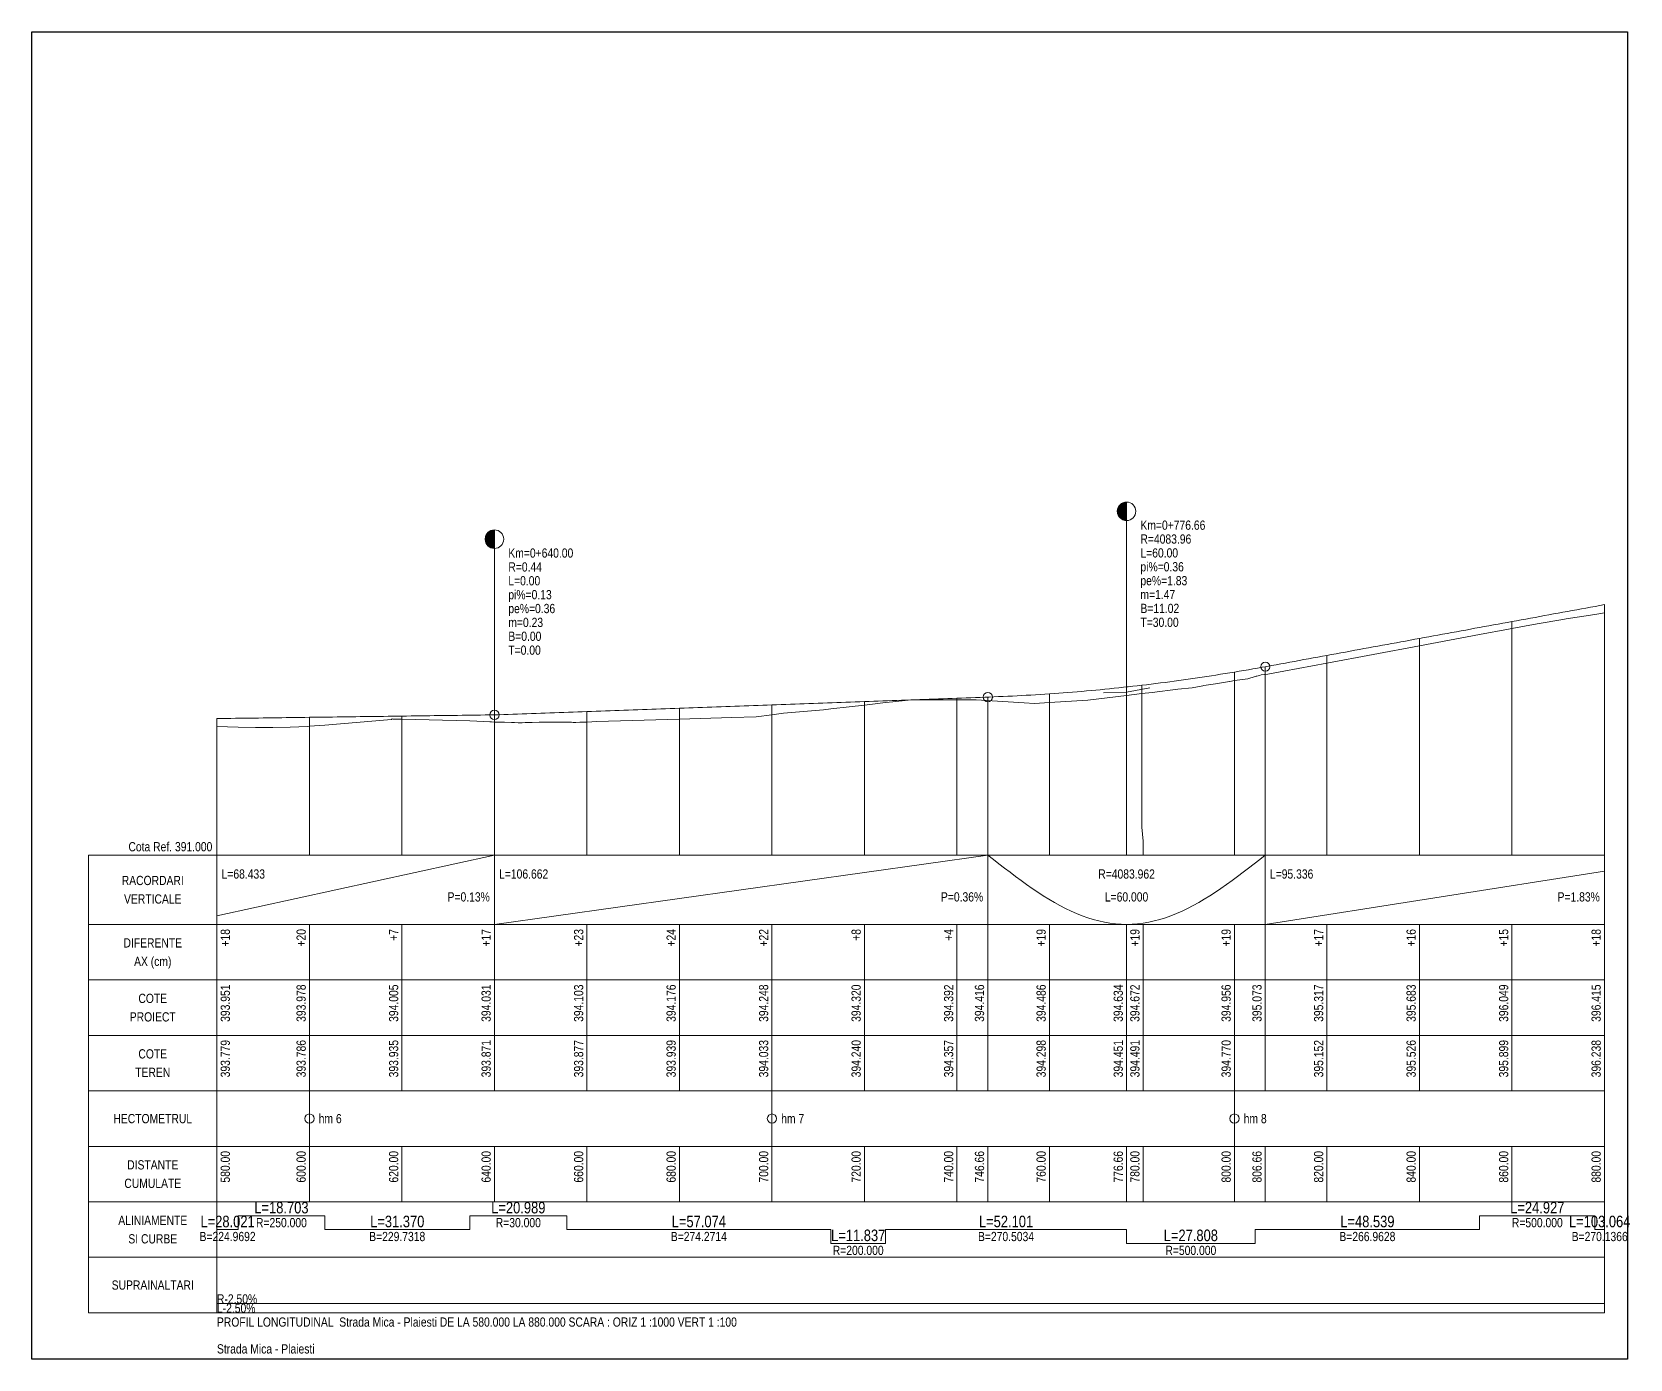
# Model space of a CAD drawing. Extents: x -600 to 1621, y -3670 to 287.
# Drawn here: x 850.4 to 1196, y -3303.1 to -3016.1 of the extents above; entities that cross this region are included whole.
import ezdxf
from ezdxf.enums import TextEntityAlignment as Align

# ---------------------------------------------------------------- set-up
doc = ezdxf.new("R2010")
doc.units = 0
doc.layers.add('ARD-No Plot', color=7, linetype='Continuous', lineweight=0, plot=False)
doc.layers.add('Cartus', color=8, linetype='Continuous')
for name, color, linetype, lineweight in [('L-C. Ref', 7, 'Continuous', 0), ('L-cote-ex', 7, 'Continuous', 0), ('L-Cote-Pr', 7, 'Continuous', 0), ('L-Curbe', 7, 'Continuous', 0), ('L-Cut-Fill', 7, 'Continuous', 0), ('L-Design', 7, 'Continuous', 0), ('L-Exist', 7, 'Continuous', 0), ('L-LINES', 7, 'Continuous', 0), ('L-Pante-Tran', 7, 'Continuous', 0), ('L-rac-Vert', 7, 'Continuous', 0), ('L-TEXT', 7, 'Continuous', 0)]:
    doc.layers.add(name, color=color, linetype=linetype, lineweight=lineweight)
doc.styles.add('Arial', font='arial.ttf', dxfattribs={"width": 0.8})

# ---------------------------------------------------------------- blocks, each defined once
blk = doc.blocks.new('A3_TRANSV_ALIN_TIRENA')
at = {"layer": 'Cartus'}
blk.add_lwpolyline([(0, 0), (0, 287), (345, 287), (345, 0)], close=True, dxfattribs=at)

msp = doc.modelspace()

# ---------------------------------------------------------------- linework, layer by layer
at = {"layer": 'L-Curbe'}
for p, q in [((895.03, -3275.08), (895.03, -3272.08)), ((895.03, -3272.08), (913.73, -3272.08)), ((913.73, -3272.08), (913.73, -3275.08)), ((945.1, -3275.08), (945.1, -3272.08)), ((945.1, -3272.08), (966.09, -3272.08)), ((966.09, -3272.08), (966.09, -3275.08)), ((1163.45, -3275.08), (1163.45, -3272.08)), ((1163.45, -3272.08), (1188.38, -3272.08)), ((1188.38, -3272.08), (1188.38, -3275.08)), ((890.44, -3275.08), (895.03, -3275.08)), ((913.73, -3275.08), (945.1, -3275.08)), ((966.09, -3275.08), (1023.17, -3275.08)), ((1023.17, -3275.08), (1023.17, -3278.08)), ((1035, -3278.08), (1035, -3275.08)), ((1035, -3275.08), (1087.11, -3275.08)), ((1087.11, -3275.08), (1087.11, -3278.08)), ((1114.91, -3278.08), (1114.91, -3275.08)), ((1114.91, -3275.08), (1163.45, -3275.08)), ((1188.38, -3275.08), (1190.44, -3275.08)), ((1023.17, -3278.08), (1035, -3278.08)), ((1087.11, -3278.08), (1114.91, -3278.08))]:
    msp.add_line(p, q, dxfattribs=at)
at = {"layer": 'L-Design'}
msp.add_lwpolyline([(890.44, -3164.57), (891.44, -3164.55), (892.44, -3164.54), (893.44, -3164.53), (894.44, -3164.51), (895.44, -3164.5), (896.44, -3164.49), (897.44, -3164.47), (898.44, -3164.46), (899.44, -3164.45), (900.44, -3164.43), (901.44, -3164.42), (902.44, -3164.41), (903.44, -3164.39), (904.44, -3164.38), (905.44, -3164.37), (906.44, -3164.35), (907.44, -3164.34), (908.44, -3164.33), (909.44, -3164.31), (910.44, -3164.3), (911.44, -3164.29), (912.44, -3164.27), (913.44, -3164.26), (914.44, -3164.25), (915.44, -3164.23), (916.44, -3164.22), (917.44, -3164.21), (918.44, -3164.19), (919.44, -3164.18), (920.44, -3164.17), (921.44, -3164.15), (922.44, -3164.14), (923.44, -3164.13), (924.44, -3164.11), (925.44, -3164.1), (926.44, -3164.09), (927.44, -3164.07), (928.44, -3164.06), (929.44, -3164.05), (930.44, -3164.03), (931.44, -3164.02), (932.44, -3164.01), (933.44, -3163.99), (934.44, -3163.98), (935.44, -3163.97), (936.44, -3163.95), (937.44, -3163.94), (938.44, -3163.93), (939.44, -3163.91), (940.44, -3163.9), (941.44, -3163.89), (942.44, -3163.87), (943.44, -3163.86), (944.44, -3163.85), (945.44, -3163.83), (946.44, -3163.82), (947.44, -3163.81), (948.44, -3163.79), (949.44, -3163.78), (950.44, -3163.77), (951.44, -3163.73), (952.44, -3163.69), (953.44, -3163.66), (954.44, -3163.62), (955.44, -3163.59), (956.44, -3163.55), (957.44, -3163.51), (958.44, -3163.48), (959.44, -3163.44), (960.44, -3163.4), (961.44, -3163.37), (962.44, -3163.33), (963.44, -3163.3), (964.44, -3163.26), (965.44, -3163.22), (966.44, -3163.19), (967.44, -3163.15), (968.44, -3163.12), (969.44, -3163.08), (970.44, -3163.04), (971.44, -3163.01), (972.44, -3162.97), (973.44, -3162.94), (974.44, -3162.9), (975.44, -3162.86), (976.44, -3162.83), (977.44, -3162.79), (978.44, -3162.76), (979.44, -3162.72), (980.44, -3162.68), (981.44, -3162.65), (982.44, -3162.61), (983.44, -3162.58), (984.44, -3162.54), (985.44, -3162.5), (986.44, -3162.47), (987.44, -3162.43), (988.44, -3162.4), (989.44, -3162.36), (990.44, -3162.32), (991.44, -3162.29), (992.44, -3162.25), (993.44, -3162.22), (994.44, -3162.18), (995.44, -3162.14), (996.44, -3162.11), (997.44, -3162.07), (998.44, -3162.03), (999.44, -3162), (1000.44, -3161.96), (1001.44, -3161.93), (1002.44, -3161.89), (1003.44, -3161.85), (1004.44, -3161.82), (1005.44, -3161.78), (1006.44, -3161.75), (1007.44, -3161.71), (1008.44, -3161.67), (1009.44, -3161.64), (1010.44, -3161.6), (1011.44, -3161.57), (1012.44, -3161.53), (1013.44, -3161.49), (1014.44, -3161.46), (1015.44, -3161.42), (1016.44, -3161.39), (1017.44, -3161.35), (1018.44, -3161.31), (1019.44, -3161.28), (1020.44, -3161.24), (1021.44, -3161.21), (1022.44, -3161.17), (1023.44, -3161.13), (1024.44, -3161.1), (1025.44, -3161.06), (1026.44, -3161.03), (1027.44, -3160.99), (1028.44, -3160.95), (1029.44, -3160.92), (1030.44, -3160.88), (1031.44, -3160.85), (1032.44, -3160.81), (1033.44, -3160.77), (1034.44, -3160.74), (1035.44, -3160.7), (1036.44, -3160.67), (1037.44, -3160.63), (1038.44, -3160.59), (1039.44, -3160.56), (1040.44, -3160.52), (1041.44, -3160.48), (1042.44, -3160.45), (1043.44, -3160.41), (1044.44, -3160.38), (1045.44, -3160.34), (1046.44, -3160.3), (1047.44, -3160.27), (1048.44, -3160.23), (1049.44, -3160.2), (1050.44, -3160.16), (1051.44, -3160.12), (1052.44, -3160.09), (1053.44, -3160.05), (1054.44, -3160.02), (1055.44, -3159.98), (1056.44, -3159.94), (1057.11, -3159.92), (1057.44, -3159.91), (1058.44, -3159.87), (1059.44, -3159.83), (1060.44, -3159.79), (1061.44, -3159.74), (1062.44, -3159.69), (1063.44, -3159.64), (1064.44, -3159.59), (1065.44, -3159.53), (1066.44, -3159.48), (1067.44, -3159.42), (1068.44, -3159.35), (1069.44, -3159.29), (1070.44, -3159.22), (1071.44, -3159.15), (1072.44, -3159.08), (1073.44, -3159), (1074.44, -3158.93), (1075.44, -3158.85), (1076.44, -3158.77), (1077.44, -3158.68), (1078.44, -3158.59), (1079.44, -3158.5), (1080.44, -3158.41), (1081.44, -3158.32), (1082.44, -3158.22), (1083.44, -3158.12), (1084.44, -3158.02), (1085.44, -3157.92), (1086.44, -3157.81), (1087.11, -3157.74), (1087.44, -3157.7), (1088.44, -3157.59), (1089.44, -3157.47), (1090.44, -3157.36), (1091.44, -3157.24), (1092.44, -3157.12), (1093.44, -3156.99), (1094.44, -3156.87), (1095.44, -3156.74), (1096.44, -3156.61), (1097.44, -3156.47), (1098.44, -3156.34), (1099.44, -3156.2), (1100.44, -3156.06), (1101.44, -3155.92), (1102.44, -3155.77), (1103.44, -3155.62), (1104.44, -3155.47), (1105.44, -3155.32), (1106.44, -3155.16), (1107.44, -3155), (1108.44, -3154.84), (1109.44, -3154.68), (1110.44, -3154.51), (1111.44, -3154.35), (1112.44, -3154.18), (1113.44, -3154), (1114.44, -3153.83), (1115.44, -3153.65), (1116.44, -3153.47), (1117.11, -3153.35), (1117.44, -3153.29), (1118.44, -3153.11), (1119.44, -3152.92), (1120.44, -3152.74), (1121.44, -3152.56), (1122.44, -3152.37), (1123.44, -3152.19), (1124.44, -3152.01), (1125.44, -3151.82), (1126.44, -3151.64), (1127.44, -3151.46), (1128.44, -3151.28), (1129.44, -3151.09), (1130.44, -3150.91), (1131.44, -3150.73), (1132.44, -3150.54), (1133.44, -3150.36), (1134.44, -3150.18), (1135.44, -3149.99), (1136.44, -3149.81), (1137.44, -3149.63), (1138.44, -3149.45), (1139.44, -3149.26), (1140.44, -3149.08), (1141.44, -3148.9), (1142.44, -3148.71), (1143.44, -3148.53), (1144.44, -3148.35), (1145.44, -3148.17), (1146.44, -3147.98), (1147.44, -3147.8), (1148.44, -3147.62), (1149.44, -3147.43), (1150.44, -3147.25), (1151.44, -3147.07), (1152.44, -3146.88), (1153.44, -3146.7), (1154.44, -3146.52), (1155.44, -3146.34), (1156.44, -3146.15), (1157.44, -3145.97), (1158.44, -3145.79), (1159.44, -3145.6), (1160.44, -3145.42), (1161.44, -3145.24), (1162.44, -3145.05), (1163.44, -3144.87), (1164.44, -3144.69), (1165.44, -3144.51), (1166.44, -3144.32), (1167.44, -3144.14), (1168.44, -3143.96), (1169.44, -3143.77), (1170.44, -3143.59), (1171.44, -3143.41), (1172.44, -3143.23), (1173.44, -3143.04), (1174.44, -3142.86), (1175.44, -3142.68), (1176.44, -3142.49), (1177.44, -3142.31), (1178.44, -3142.13), (1179.44, -3141.94), (1180.44, -3141.76), (1181.44, -3141.58), (1182.44, -3141.4), (1183.44, -3141.21), (1184.44, -3141.03), (1185.44, -3140.85), (1186.44, -3140.66), (1187.44, -3140.48), (1188.44, -3140.3), (1189.44, -3140.11), (1190.44, -3139.93)], dxfattribs=at)
at = {"layer": 'L-Exist'}
for p, q in [((1170.44, -3145.09), (1175.92, -3144.09)), ((1175.92, -3144.09), (1181.41, -3143.11)), ((1181.41, -3143.11), (1182.15, -3143)), ((1182.15, -3143), (1188.38, -3142.03)), ((1188.38, -3142.03), (1190.44, -3141.7)), ((1150.44, -3148.82), (1163.45, -3146.38)), ((1163.45, -3146.38), (1169.68, -3145.23)), ((1169.68, -3145.23), (1170.44, -3145.09)), ((1130.44, -3152.56), (1150.44, -3148.82)), ((1117.68, -3154.93), (1121.09, -3154.31)), ((1121.09, -3154.31), (1130.44, -3152.56)), ((1098.23, -3158.24), (1101.27, -3157.89)), ((1101.27, -3157.89), (1103.59, -3157.48)), ((1103.59, -3157.48), (1103.79, -3157.45)), ((1103.59, -3157.48), (1103.59, -3157.48)), ((1103.59, -3157.48), (1103.59, -3157.48)), ((1103.79, -3157.45), (1106.36, -3157.02)), ((1106.36, -3157.02), (1109.35, -3156.53)), ((1106.36, -3157.02), (1106.36, -3157.02)), ((1109.35, -3156.53), (1109.44, -3156.52)), ((1109.44, -3156.52), (1110.44, -3156.37)), ((1110.44, -3156.37), (1113.35, -3155.96)), ((1113.35, -3155.96), (1114.91, -3155.46)), ((1114.91, -3155.46), (1115.1, -3155.4)), ((1115.1, -3155.4), (1115.28, -3155.37)), ((1115.1, -3155.4), (1115.1, -3155.4)), ((1115.1, -3155.4), (1115.1, -3155.4)), ((1115.28, -3155.37), (1115.83, -3155.25)), ((1115.83, -3155.25), (1116.22, -3155.14)), ((1115.83, -3155.25), (1115.83, -3155.25)), ((1116.22, -3155.14), (1117.68, -3154.93)), ((1031.06, -3161.6), (1035, -3161.12)), ((1035, -3161.12), (1036.54, -3160.93)), ((1036.54, -3160.93), (1039.86, -3160.59)), ((1036.54, -3160.93), (1036.54, -3160.93)), ((1036.54, -3160.93), (1036.54, -3160.93)), ((1039.86, -3160.59), (1042.64, -3160.48)), ((1039.86, -3160.59), (1039.86, -3160.59)), ((1042.64, -3160.48), (1050.44, -3160.51)), ((1050.44, -3160.51), (1054.6, -3160.53)), ((1054.6, -3160.53), (1064.94, -3161.15)), ((1064.94, -3161.15), (1067.19, -3161.3)), ((1067.19, -3161.3), (1070.44, -3161.1)), ((1070.44, -3161.1), (1078.74, -3160.6)), ((1078.74, -3160.6), (1087.11, -3159.57)), ((1087.11, -3159.57), (1090.44, -3159.17)), ((1090.44, -3159.17), (1092.67, -3158.9)), ((1092.67, -3158.9), (1098.23, -3158.24)), ((913.73, -3165.97), (928.16, -3164.74)), ((928.16, -3164.74), (928.34, -3164.65)), ((928.34, -3164.65), (928.51, -3164.68)), ((928.51, -3164.68), (928.51, -3164.68)), ((928.51, -3164.68), (928.66, -3164.68)), ((928.66, -3164.68), (928.67, -3164.68)), ((928.67, -3164.68), (930.44, -3164.72)), ((930.44, -3164.72), (945.1, -3165.09)), ((972.54, -3165.23), (990.44, -3164.69)), ((990.44, -3164.69), (1001.76, -3164.34)), ((1001.76, -3164.34), (1007.01, -3164.21)), ((1007.01, -3164.21), (1010.44, -3163.75)), ((1007.01, -3164.21), (1007.01, -3164.21)), ((1007.01, -3164.21), (1007.01, -3164.21)), ((1010.44, -3163.75), (1012.96, -3163.42)), ((1012.96, -3163.42), (1021.61, -3162.66)), ((1021.61, -3162.66), (1023.17, -3162.49)), ((1021.61, -3162.66), (1021.61, -3162.66)), ((1023.17, -3162.49), (1027.11, -3162.06)), ((1027.11, -3162.06), (1030.44, -3161.68)), ((1030.44, -3161.68), (1031.06, -3161.6)), ((890.44, -3166.29), (895.03, -3166.45)), ((895.03, -3166.45), (898.77, -3166.53)), ((898.77, -3166.53), (902.51, -3166.53)), ((902.51, -3166.53), (906.25, -3166.43)), ((906.25, -3166.43), (909.99, -3166.25)), ((909.99, -3166.25), (910.44, -3166.22)), ((910.44, -3166.22), (913.73, -3165.97)), ((945.1, -3165.09), (946.6, -3165.13)), ((946.6, -3165.13), (948.1, -3165.19)), ((948.1, -3165.19), (949.42, -3165.25)), ((949.42, -3165.25), (949.6, -3165.27)), ((949.6, -3165.27), (949.81, -3165.29)), ((949.81, -3165.29), (950.44, -3165.37)), ((950.44, -3165.37), (950.85, -3165.36)), ((950.44, -3165.37), (950.44, -3165.37)), ((950.85, -3165.36), (951.1, -3165.36)), ((951.1, -3165.36), (952.44, -3165.35)), ((952.44, -3165.35), (952.44, -3165.35)), ((952.44, -3165.35), (952.45, -3165.35)), ((952.45, -3165.35), (952.6, -3165.35)), ((952.6, -3165.35), (954.1, -3165.4)), ((954.1, -3165.4), (954.78, -3165.43)), ((954.78, -3165.43), (954.8, -3165.43)), ((954.8, -3165.43), (954.8, -3165.43)), ((954.8, -3165.43), (955.6, -3165.48)), ((955.6, -3165.48), (956.03, -3165.52)), ((956.03, -3165.52), (956.18, -3165.5)), ((956.18, -3165.5), (956.42, -3165.48)), ((956.42, -3165.48), (957.1, -3165.44)), ((956.42, -3165.48), (956.42, -3165.48)), ((957.1, -3165.44), (958.6, -3165.39)), ((958.6, -3165.39), (960.1, -3165.35)), ((960.1, -3165.35), (961.6, -3165.33)), ((961.6, -3165.33), (963.09, -3165.32)), ((963.09, -3165.32), (964.59, -3165.33)), ((964.59, -3165.33), (966.09, -3165.36)), ((966.09, -3165.36), (967.13, -3165.38)), ((967.13, -3165.38), (967.13, -3165.38)), ((967.13, -3165.38), (967.48, -3165.4)), ((967.48, -3165.4), (967.76, -3165.44)), ((967.76, -3165.44), (968.04, -3165.42)), ((967.76, -3165.44), (967.76, -3165.44)), ((968.04, -3165.42), (968.89, -3165.37)), ((968.89, -3165.37), (970.44, -3165.31)), ((968.89, -3165.37), (968.89, -3165.37)), ((970.44, -3165.31), (972.54, -3165.23))]:
    msp.add_line(p, q, dxfattribs=at)
at = {"layer": 'L-LINES'}
for p, q in [((1190.44, -3194.08), (1190.44, -3139.93)), ((1170.44, -3194.08), (1170.44, -3143.59)), ((1150.44, -3194.08), (1150.44, -3147.25)), ((1130.44, -3194.08), (1130.44, -3150.91)), ((1110.44, -3194.08), (1110.44, -3154.51)), ((1117.11, -3194.08), (1117.11, -3153.35)), ((1087.11, -3194.08), (1087.11, -3157.74)), ((1090.44, -3188.08), (1090.44, -3157.36)), ((1030.44, -3194.08), (1030.44, -3160.88)), ((1050.44, -3194.08), (1050.44, -3160.16)), ((1057.11, -3194.08), (1057.11, -3159.92)), ((1070.44, -3194.08), (1070.44, -3159.22)), ((890.44, -3194.08), (890.44, -3164.57)), ((910.44, -3194.08), (910.44, -3164.3)), ((930.44, -3194.08), (930.44, -3164.03)), ((950.44, -3194.08), (950.44, -3163.77)), ((970.44, -3194.08), (970.44, -3163.04)), ((990.44, -3194.08), (990.44, -3162.32)), ((1010.44, -3194.08), (1010.44, -3161.6)), ((1090.71, -3191.08), (1090.44, -3188.08)), ((1090.71, -3194.08), (1090.71, -3191.08)), ((862.68, -3209.08), (862.68, -3194.08)), ((862.68, -3194.08), (890.44, -3194.08)), ((890.44, -3194.08), (1190.44, -3194.08)), ((890.44, -3209.08), (890.44, -3194.08)), ((1190.44, -3209.08), (1190.44, -3194.08)), ((862.68, -3221.08), (862.68, -3209.08)), ((862.68, -3209.08), (890.44, -3209.08)), ((890.44, -3209.08), (862.68, -3209.08)), ((890.44, -3209.08), (1190.44, -3209.08)), ((890.44, -3221.08), (890.44, -3209.08)), ((890.44, -3209.08), (1190.44, -3209.08)), ((890.44, -3221.08), (890.44, -3209.08)), ((910.44, -3221.08), (910.44, -3209.08)), ((930.44, -3221.08), (930.44, -3209.08)), ((950.44, -3221.08), (950.44, -3209.08)), ((970.44, -3221.08), (970.44, -3209.08)), ((990.44, -3221.08), (990.44, -3209.08)), ((1010.44, -3221.08), (1010.44, -3209.08)), ((1030.44, -3221.08), (1030.44, -3209.08)), ((1050.44, -3221.08), (1050.44, -3209.08)), ((1057.11, -3221.08), (1057.11, -3209.08)), ((1070.44, -3221.08), (1070.44, -3209.08)), ((1087.11, -3221.08), (1087.11, -3209.08)), ((1090.71, -3221.08), (1090.71, -3209.08)), ((1110.44, -3221.08), (1110.44, -3209.08)), ((1117.11, -3221.08), (1117.11, -3209.08)), ((1130.44, -3221.08), (1130.44, -3209.08)), ((1150.44, -3221.08), (1150.44, -3209.08)), ((1170.44, -3221.08), (1170.44, -3209.08)), ((1190.44, -3221.08), (1190.44, -3209.08)), ((1190.44, -3221.08), (1190.44, -3209.08)), ((862.68, -3233.08), (862.68, -3221.08)), ((862.68, -3221.08), (890.44, -3221.08)), ((890.44, -3221.08), (862.68, -3221.08)), ((890.44, -3221.08), (1190.44, -3221.08)), ((890.44, -3221.08), (1190.44, -3221.08)), ((890.44, -3233.08), (890.44, -3221.08)), ((910.44, -3233.08), (910.44, -3221.08)), ((930.44, -3233.08), (930.44, -3221.08)), ((950.44, -3233.08), (950.44, -3221.08)), ((970.44, -3233.08), (970.44, -3221.08)), ((990.44, -3233.08), (990.44, -3221.08)), ((1010.44, -3233.08), (1010.44, -3221.08)), ((1030.44, -3233.08), (1030.44, -3221.08)), ((1050.44, -3233.08), (1050.44, -3221.08)), ((1057.11, -3233.08), (1057.11, -3221.08)), ((1070.44, -3233.08), (1070.44, -3221.08)), ((1087.11, -3233.08), (1087.11, -3221.08)), ((1090.71, -3233.08), (1090.71, -3221.08)), ((1110.44, -3233.08), (1110.44, -3221.08)), ((1117.11, -3233.08), (1117.11, -3221.08)), ((1130.44, -3233.08), (1130.44, -3221.08)), ((1150.44, -3233.08), (1150.44, -3221.08)), ((1170.44, -3233.08), (1170.44, -3221.08)), ((1190.44, -3233.08), (1190.44, -3221.08)), ((862.68, -3245.08), (862.68, -3233.08)), ((862.68, -3233.08), (890.44, -3233.08)), ((890.44, -3233.08), (862.68, -3233.08)), ((890.44, -3233.08), (1190.44, -3233.08)), ((890.44, -3233.08), (1190.44, -3233.08)), ((890.44, -3245.08), (890.44, -3233.08)), ((910.44, -3245.08), (910.44, -3233.08)), ((930.44, -3245.08), (930.44, -3233.08)), ((950.44, -3245.08), (950.44, -3233.08)), ((970.44, -3245.08), (970.44, -3233.08)), ((990.44, -3245.08), (990.44, -3233.08)), ((1010.44, -3245.08), (1010.44, -3233.08)), ((1030.44, -3245.08), (1030.44, -3233.08)), ((1050.44, -3245.08), (1050.44, -3233.08)), ((1057.11, -3245.08), (1057.11, -3233.08)), ((1070.44, -3245.08), (1070.44, -3233.08)), ((1087.11, -3245.08), (1087.11, -3233.08)), ((1090.71, -3245.08), (1090.71, -3233.08)), ((1110.44, -3245.08), (1110.44, -3233.08)), ((1117.11, -3245.08), (1117.11, -3233.08)), ((1130.44, -3245.08), (1130.44, -3233.08)), ((1150.44, -3245.08), (1150.44, -3233.08)), ((1170.44, -3245.08), (1170.44, -3233.08)), ((1190.44, -3245.08), (1190.44, -3233.08)), ((862.68, -3257.08), (862.68, -3245.08)), ((862.68, -3245.08), (890.44, -3245.08)), ((890.44, -3245.08), (862.68, -3245.08)), ((890.44, -3245.08), (1190.44, -3245.08)), ((890.44, -3257.08), (890.44, -3245.08)), ((890.44, -3245.08), (1190.44, -3245.08)), ((910.44, -3257.08), (910.44, -3245.08)), ((1010.44, -3257.08), (1010.44, -3245.08)), ((1110.44, -3257.08), (1110.44, -3245.08)), ((1190.44, -3257.08), (1190.44, -3245.08)), ((862.68, -3269.08), (862.68, -3257.08)), ((862.68, -3257.08), (890.44, -3257.08)), ((890.44, -3257.08), (862.68, -3257.08)), ((890.44, -3257.08), (1190.44, -3257.08)), ((890.44, -3257.08), (1190.44, -3257.08)), ((890.44, -3269.08), (890.44, -3257.08)), ((910.44, -3269.08), (910.44, -3257.08)), ((930.44, -3269.08), (930.44, -3257.08)), ((950.44, -3269.08), (950.44, -3257.08)), ((970.44, -3269.08), (970.44, -3257.08)), ((990.44, -3269.08), (990.44, -3257.08)), ((1010.44, -3269.08), (1010.44, -3257.08)), ((1030.44, -3269.08), (1030.44, -3257.08)), ((1050.44, -3269.08), (1050.44, -3257.08)), ((1057.11, -3269.08), (1057.11, -3257.08)), ((1070.44, -3269.08), (1070.44, -3257.08)), ((1087.11, -3269.08), (1087.11, -3257.08)), ((1090.71, -3269.08), (1090.71, -3257.08)), ((1110.44, -3269.08), (1110.44, -3257.08)), ((1117.11, -3269.08), (1117.11, -3257.08)), ((1130.44, -3269.08), (1130.44, -3257.08)), ((1150.44, -3269.08), (1150.44, -3257.08)), ((1170.44, -3269.08), (1170.44, -3257.08)), ((1190.44, -3269.08), (1190.44, -3257.08)), ((862.68, -3281.08), (862.68, -3269.08)), ((862.68, -3269.08), (890.44, -3269.08)), ((890.44, -3269.08), (862.68, -3269.08)), ((890.44, -3269.08), (1190.44, -3269.08)), ((890.44, -3281.08), (890.44, -3269.08)), ((890.44, -3269.08), (1190.44, -3269.08)), ((1190.44, -3281.08), (1190.44, -3269.08)), ((862.68, -3293.08), (862.68, -3281.08)), ((862.68, -3281.08), (890.44, -3281.08)), ((890.44, -3281.08), (862.68, -3281.08)), ((890.44, -3281.08), (1190.44, -3281.08)), ((890.44, -3293.08), (890.44, -3281.08)), ((890.44, -3281.08), (1190.44, -3281.08)), ((1190.44, -3293.08), (1190.44, -3281.08)), ((890.44, -3293.08), (862.68, -3293.08)), ((890.44, -3293.08), (1190.44, -3293.08))]:
    msp.add_line(p, q, dxfattribs=at)
for centre in [(910.44, -3251.08), (1010.44, -3251.08), (1110.44, -3251.08)]:
    msp.add_circle(centre, 1, dxfattribs=at)
at = {"layer": 'L-Pante-Tran'}
for p, q in [((890.44, -3291.08), (910.44, -3291.08)), ((890.44, -3291.08), (910.44, -3291.08)), ((910.44, -3291.08), (930.44, -3291.08)), ((910.44, -3291.08), (930.44, -3291.08)), ((930.44, -3291.08), (950.44, -3291.08)), ((930.44, -3291.08), (950.44, -3291.08)), ((950.44, -3291.08), (970.44, -3291.08)), ((950.44, -3291.08), (970.44, -3291.08)), ((970.44, -3291.08), (990.44, -3291.08)), ((970.44, -3291.08), (990.44, -3291.08)), ((990.44, -3291.08), (1010.44, -3291.08)), ((990.44, -3291.08), (1010.44, -3291.08)), ((1010.44, -3291.08), (1030.44, -3291.08)), ((1010.44, -3291.08), (1030.44, -3291.08)), ((1030.44, -3291.08), (1050.44, -3291.08)), ((1030.44, -3291.08), (1050.44, -3291.08)), ((1050.44, -3291.08), (1070.44, -3291.08)), ((1050.44, -3291.08), (1070.44, -3291.08)), ((1070.44, -3291.08), (1090.44, -3291.08)), ((1070.44, -3291.08), (1090.44, -3291.08)), ((1090.44, -3291.08), (1110.44, -3291.08)), ((1090.44, -3291.08), (1110.44, -3291.08)), ((1110.44, -3291.08), (1130.44, -3291.08)), ((1110.44, -3291.08), (1130.44, -3291.08)), ((1130.44, -3291.08), (1150.44, -3291.08)), ((1130.44, -3291.08), (1150.44, -3291.08)), ((1150.44, -3291.08), (1170.44, -3291.08)), ((1150.44, -3291.08), (1170.44, -3291.08)), ((1170.44, -3291.08), (1190.44, -3291.08)), ((1170.44, -3291.08), (1190.44, -3291.08))]:
    msp.add_line(p, q, dxfattribs=at)
at = {"layer": 'L-rac-Vert'}
for p, q in [((1085.11, -3119.58), (1085.11, -3119.89)), ((1085.11, -3119.66), (1085.11, -3119.82)), ((1085.12, -3119.5), (1085.12, -3119.97)), ((1085.13, -3119.42), (1085.13, -3120.05)), ((1085.14, -3119.35), (1085.14, -3120.13)), ((1085.16, -3119.27), (1085.16, -3120.2)), ((1085.18, -3119.19), (1085.18, -3120.28)), ((1085.2, -3119.12), (1085.2, -3120.35)), ((1085.23, -3119.04), (1085.23, -3120.43)), ((1085.26, -3118.97), (1085.26, -3120.5)), ((1085.29, -3118.9), (1085.29, -3120.57)), ((1085.32, -3118.83), (1085.32, -3120.64)), ((1085.36, -3118.76), (1085.36, -3120.71)), ((1085.4, -3118.69), (1085.4, -3120.78)), ((1085.44, -3118.63), (1085.44, -3120.85)), ((1085.49, -3118.56), (1085.49, -3120.91)), ((1085.53, -3118.5), (1085.53, -3120.98)), ((1085.58, -3118.44), (1085.58, -3121.04)), ((1085.64, -3118.38), (1085.64, -3121.09)), ((1085.69, -3118.32), (1085.69, -3121.15)), ((1085.75, -3118.27), (1085.75, -3121.21)), ((1085.81, -3118.22), (1085.81, -3121.26)), ((1085.87, -3118.17), (1085.87, -3121.31)), ((1085.93, -3118.12), (1085.93, -3121.35)), ((1085.99, -3118.07), (1085.99, -3121.4)), ((1086.06, -3118.03), (1086.06, -3121.44)), ((1086.13, -3117.99), (1086.13, -3121.48)), ((1086.2, -3117.95), (1086.2, -3121.52)), ((1086.27, -3117.92), (1086.27, -3121.55)), ((1086.34, -3117.89), (1086.34, -3121.58)), ((1086.41, -3117.86), (1086.41, -3121.61)), ((1086.49, -3117.83), (1086.49, -3121.64)), ((1086.56, -3117.81), (1086.56, -3121.66)), ((1086.64, -3117.79), (1086.64, -3121.68)), ((1086.72, -3117.78), (1086.72, -3121.7)), ((1086.79, -3117.76), (1086.79, -3121.71)), ((1086.87, -3117.75), (1086.87, -3121.72)), ((1086.95, -3117.74), (1086.95, -3121.73)), ((1087.03, -3117.74), (1087.03, -3121.74)), ((1087.11, -3158.84), (1087.11, -3117.74)), ((948.44, -3125.69), (948.44, -3125.84)), ((948.45, -3125.61), (948.45, -3125.92)), ((948.46, -3125.53), (948.46, -3126)), ((948.47, -3125.45), (948.47, -3126.08)), ((948.48, -3125.38), (948.48, -3126.16)), ((948.5, -3125.3), (948.5, -3126.23)), ((948.52, -3125.22), (948.52, -3126.31)), ((948.54, -3125.15), (948.54, -3126.38)), ((948.57, -3125.07), (948.57, -3126.46)), ((948.59, -3125), (948.59, -3126.53)), ((948.63, -3124.93), (948.63, -3126.6)), ((948.66, -3124.86), (948.66, -3126.67)), ((948.7, -3124.79), (948.7, -3126.74)), ((948.74, -3124.72), (948.74, -3126.81)), ((948.78, -3124.65), (948.78, -3126.88)), ((948.82, -3124.59), (948.82, -3126.94)), ((948.87, -3124.53), (948.87, -3127)), ((948.92, -3124.47), (948.92, -3127.06)), ((948.97, -3124.41), (948.97, -3127.12)), ((949.03, -3124.35), (949.03, -3127.18)), ((949.08, -3124.3), (949.08, -3127.23)), ((949.14, -3124.24), (949.14, -3127.29)), ((949.2, -3124.19), (949.2, -3127.34)), ((949.27, -3124.15), (949.27, -3127.38)), ((949.33, -3124.1), (949.33, -3127.43)), ((949.4, -3124.06), (949.4, -3127.47)), ((949.46, -3124.02), (949.46, -3127.51)), ((949.53, -3123.98), (949.53, -3127.55)), ((949.6, -3123.95), (949.6, -3127.58)), ((949.68, -3123.92), (949.68, -3127.61)), ((949.75, -3123.89), (949.75, -3127.64)), ((949.82, -3123.86), (949.82, -3127.67)), ((949.9, -3123.84), (949.9, -3127.69)), ((949.98, -3123.82), (949.98, -3127.71)), ((950.05, -3123.8), (950.05, -3127.73)), ((950.13, -3123.79), (950.13, -3127.74)), ((950.21, -3123.78), (950.21, -3127.75)), ((950.29, -3123.77), (950.29, -3127.76)), ((950.36, -3123.77), (950.36, -3127.76)), ((950.44, -3163.77), (950.44, -3123.77)), ((1087.11, -3158.84), (1092.11, -3157.92)), ((1082.11, -3159.02), (1087.11, -3158.84)), ((945.44, -3163.83), (950.44, -3163.77)), ((950.44, -3163.77), (955.44, -3163.59)), ((890.44, -3207.23), (950.44, -3194.08)), ((950.44, -3209.08), (950.44, -3194.08)), ((950.44, -3209.08), (950.44, -3194.08)), ((950.44, -3195.02), (950.44, -3194.08)), ((950.44, -3194.08), (950.44, -3195.02)), ((950.44, -3209.08), (1057.11, -3194.08)), ((950.44, -3195.96), (950.44, -3195.02)), ((950.44, -3195.02), (950.44, -3195.96)), ((950.44, -3196.89), (950.44, -3195.96)), ((950.44, -3195.96), (950.44, -3196.89)), ((1057.11, -3209.08), (1057.11, -3194.08)), ((1058.31, -3195.02), (1057.11, -3194.08)), ((1059.51, -3195.96), (1058.31, -3195.02)), ((1060.71, -3196.89), (1059.51, -3195.96)), ((1114.71, -3195.96), (1113.51, -3196.89)), ((1115.91, -3195.02), (1114.71, -3195.96)), ((1117.11, -3194.08), (1115.91, -3195.02)), ((1117.11, -3209.08), (1117.11, -3194.08)), ((950.44, -3197.81), (950.44, -3196.89)), ((950.44, -3196.89), (950.44, -3197.81)), ((950.44, -3198.71), (950.44, -3197.81)), ((950.44, -3197.81), (950.44, -3198.71)), ((950.44, -3199.6), (950.44, -3198.71)), ((950.44, -3198.71), (950.44, -3199.6)), ((1061.91, -3197.81), (1060.71, -3196.89)), ((1063.11, -3198.71), (1061.91, -3197.81)), ((1064.31, -3199.6), (1063.11, -3198.71)), ((1111.11, -3198.71), (1109.91, -3199.6)), ((1112.31, -3197.81), (1111.11, -3198.71)), ((1113.51, -3196.89), (1112.31, -3197.81)), ((1117.11, -3209.08), (1190.44, -3197.54)), ((950.44, -3200.47), (950.44, -3199.6)), ((950.44, -3199.6), (950.44, -3200.47)), ((950.44, -3201.31), (950.44, -3200.47)), ((950.44, -3200.47), (950.44, -3201.31)), ((950.44, -3202.12), (950.44, -3201.31)), ((950.44, -3201.31), (950.44, -3202.12)), ((950.44, -3202.9), (950.44, -3202.12)), ((950.44, -3202.12), (950.44, -3202.9)), ((950.44, -3203.64), (950.44, -3202.9)), ((950.44, -3202.9), (950.44, -3203.64)), ((1065.51, -3200.47), (1064.31, -3199.6)), ((1066.71, -3201.31), (1065.51, -3200.47)), ((1067.91, -3202.12), (1066.71, -3201.31)), ((1069.11, -3202.9), (1067.91, -3202.12)), ((1070.31, -3203.64), (1069.11, -3202.9)), ((1105.11, -3202.9), (1103.91, -3203.64)), ((1106.31, -3202.12), (1105.11, -3202.9)), ((1107.51, -3201.31), (1106.31, -3202.12)), ((1108.71, -3200.47), (1107.51, -3201.31)), ((1109.91, -3199.6), (1108.71, -3200.47)), ((950.44, -3204.35), (950.44, -3203.64)), ((950.44, -3203.64), (950.44, -3204.35)), ((950.44, -3205.01), (950.44, -3204.35)), ((950.44, -3204.35), (950.44, -3205.01)), ((950.44, -3205.64), (950.44, -3205.01)), ((950.44, -3205.01), (950.44, -3205.64)), ((950.44, -3206.21), (950.44, -3205.64)), ((950.44, -3205.64), (950.44, -3206.21)), ((950.44, -3206.74), (950.44, -3206.21)), ((950.44, -3206.21), (950.44, -3206.74)), ((1071.51, -3204.35), (1070.31, -3203.64)), ((1072.71, -3205.01), (1071.51, -3204.35)), ((1073.91, -3205.64), (1072.71, -3205.01)), ((1075.11, -3206.21), (1073.91, -3205.64)), ((1076.31, -3206.74), (1075.11, -3206.21)), ((1099.11, -3206.21), (1097.91, -3206.74)), ((1100.31, -3205.64), (1099.11, -3206.21)), ((1101.51, -3205.01), (1100.31, -3205.64)), ((1102.71, -3204.35), (1101.51, -3205.01)), ((1103.91, -3203.64), (1102.71, -3204.35)), ((950.44, -3207.22), (950.44, -3206.74)), ((950.44, -3206.74), (950.44, -3207.22)), ((950.44, -3207.65), (950.44, -3207.22)), ((950.44, -3207.22), (950.44, -3207.65)), ((950.44, -3208.03), (950.44, -3207.65)), ((950.44, -3207.65), (950.44, -3208.03)), ((950.44, -3208.34), (950.44, -3208.03)), ((950.44, -3208.03), (950.44, -3208.34)), ((950.44, -3208.61), (950.44, -3208.34)), ((950.44, -3208.34), (950.44, -3208.61)), ((950.44, -3208.81), (950.44, -3208.61)), ((950.44, -3208.61), (950.44, -3208.81)), ((950.44, -3208.96), (950.44, -3208.81)), ((950.44, -3208.81), (950.44, -3208.96)), ((950.44, -3209.05), (950.44, -3208.96)), ((950.44, -3208.96), (950.44, -3209.05)), ((950.44, -3209.08), (950.44, -3209.05)), ((950.44, -3209.05), (950.44, -3209.08)), ((1077.51, -3207.22), (1076.31, -3206.74)), ((1078.71, -3207.65), (1077.51, -3207.22)), ((1079.91, -3208.03), (1078.71, -3207.65)), ((1081.11, -3208.34), (1079.91, -3208.03)), ((1082.31, -3208.61), (1081.11, -3208.34)), ((1083.51, -3208.81), (1082.31, -3208.61)), ((1084.71, -3208.96), (1083.51, -3208.81)), ((1085.91, -3209.05), (1084.71, -3208.96)), ((1087.11, -3209.08), (1085.91, -3209.05)), ((1088.31, -3209.05), (1087.11, -3209.08)), ((1089.51, -3208.96), (1088.31, -3209.05)), ((1090.71, -3208.81), (1089.51, -3208.96)), ((1091.91, -3208.61), (1090.71, -3208.81)), ((1093.11, -3208.34), (1091.91, -3208.61)), ((1094.31, -3208.03), (1093.11, -3208.34)), ((1095.51, -3207.65), (1094.31, -3208.03)), ((1096.71, -3207.22), (1095.51, -3207.65)), ((1097.91, -3206.74), (1096.71, -3207.22))]:
    msp.add_line(p, q, dxfattribs=at)
for centre, radius in [((1087.11, -3119.74), 2), ((950.44, -3125.77), 2), ((1117.11, -3153.35), 1), ((1057.11, -3159.92), 1), ((950.44, -3163.77), 1), ((950.44, -3163.77), 1)]:
    msp.add_circle(centre, radius, dxfattribs=at)

# ---------------------------------------------------------------- block references
at = {"layer": 'L-LINES'}
msp.add_blockref('A3_TRANSV_ALIN_TIRENA', (850.44, -3303.08), dxfattribs=at)

# ---------------------------------------------------------------- texts
at = {"layer": 'ARD-No Plot', "style": 'Arial', "width": 0.8}
msp.add_text('Strada Mica - Plaiesti', height=2, dxfattribs=at).set_placement((890.44, -3301.88))
at = {"layer": 'L-C. Ref', "style": 'Arial', "width": 0.8}
msp.add_text('Cota Ref. 391.000', height=2, dxfattribs=at).set_placement((889.44, -3193.28), align=Align.RIGHT)
at = {"layer": 'L-cote-ex', "style": 'Arial', "width": 0.8}
for s, p in [('393.779', (893.24, -3234.08)), ('393.786', (909.64, -3234.08)), ('393.935', (929.64, -3234.08)), ('393.871', (949.64, -3234.08)), ('393.877', (969.64, -3234.08)), ('393.939', (989.64, -3234.08)), ('394.033', (1009.64, -3234.08)), ('394.240', (1029.64, -3234.08)), ('394.357', (1049.64, -3234.08)), ('394.298', (1069.64, -3234.08)), ('394.451', (1086.31, -3234.08)), ('394.491', (1089.91, -3234.08)), ('394.770', (1109.64, -3234.08)), ('395.152', (1129.64, -3234.08)), ('395.526', (1149.64, -3234.08)), ('395.899', (1169.64, -3234.08)), ('396.238', (1189.64, -3234.08))]:
    msp.add_text(s, height=2, rotation=90, dxfattribs=at).set_placement(p, align=Align.RIGHT)
at = {"layer": 'L-Cote-Pr', "style": 'Arial', "width": 0.8}
for s, p in [('393.951', (893.24, -3222.08)), ('393.978', (909.64, -3222.08)), ('394.005', (929.64, -3222.08)), ('394.031', (949.64, -3222.08)), ('394.103', (969.64, -3222.08)), ('394.176', (989.64, -3222.08)), ('394.248', (1009.64, -3222.08)), ('394.320', (1029.64, -3222.08)), ('394.392', (1049.64, -3222.08)), ('394.416', (1056.31, -3222.08)), ('394.486', (1069.64, -3222.08)), ('394.634', (1086.31, -3222.08)), ('394.672', (1089.91, -3222.08)), ('394.956', (1109.64, -3222.08)), ('395.073', (1116.31, -3222.08)), ('395.317', (1129.64, -3222.08)), ('395.683', (1149.64, -3222.08)), ('396.049', (1169.64, -3222.08)), ('396.415', (1189.64, -3222.08))]:
    msp.add_text(s, height=2, rotation=90, dxfattribs=at).set_placement(p, align=Align.RIGHT)
for s, p in [('COTE', (876.56, -3226.08)), ('PROIECT', (876.56, -3230.08))]:
    msp.add_text(s, height=2, dxfattribs=at).set_placement(p, align=Align.CENTER)
at = {"layer": 'L-Cut-Fill', "style": 'Arial', "width": 0.8}
for s, p in [('DIFERENTE', (876.56, -3214.08)), ('AX (cm)', (876.56, -3218.08))]:
    msp.add_text(s, height=2, dxfattribs=at).set_placement(p, align=Align.CENTER)
for s, p in [('+18', (893.24, -3210.08)), ('+20', (909.64, -3210.08)), ('+7', (929.64, -3210.08)), ('+17', (949.64, -3210.08)), ('+23', (969.64, -3210.08)), ('+24', (989.64, -3210.08)), ('+22', (1009.64, -3210.08)), ('+8', (1029.64, -3210.08)), ('+4', (1049.64, -3210.08)), ('+19', (1069.64, -3210.08)), ('+19', (1089.91, -3210.08)), ('+19', (1109.64, -3210.08)), ('+17', (1129.64, -3210.08)), ('+16', (1149.64, -3210.08)), ('+15', (1169.64, -3210.08)), ('+18', (1189.64, -3210.08))]:
    msp.add_text(s, height=2, rotation=90, dxfattribs=at).set_placement(p, align=Align.RIGHT)
at = {"layer": 'L-rac-Vert', "style": 'Arial', "width": 0.8}
for s, p in [('Km=0+776.66', (1090.11, -3123.74)), ('R=4083.96', (1090.11, -3126.74)), ('Km=0+640.00', (953.44, -3129.77)), ('L=60.00', (1090.11, -3129.74)), ('R=0.44', (953.44, -3132.77)), ('L=0.00', (953.44, -3135.77)), ('pi%=0.36', (1090.11, -3132.74)), ('pe%=1.83', (1090.11, -3135.74)), ('pi%=0.13', (953.44, -3138.77)), ('m=1.47', (1090.11, -3138.74)), ('pe%=0.36', (953.44, -3141.77)), ('B=11.02', (1090.11, -3141.74)), ('m=0.23', (953.44, -3144.77)), ('T=30.00', (1090.11, -3144.74)), ('B=0.00', (953.44, -3147.77)), ('T=0.00', (953.44, -3150.77)), ('L=68.433', (891.44, -3199.18)), ('L=106.662', (951.44, -3199.18)), ('L=95.336', (1118.11, -3199.18))]:
    msp.add_text(s, height=2, dxfattribs=at).set_placement(p)
for s, p in [('RACORDARI', (876.56, -3200.58)), ('R=4083.962', (1087.11, -3199.18)), ('VERTICALE', (876.56, -3204.58)), ('L=60.000', (1087.11, -3204.13))]:
    msp.add_text(s, height=2, dxfattribs=at).set_placement(p, align=Align.CENTER)
for s, p in [('P=0.13%', (949.44, -3204.13)), ('P=0.36%', (1056.11, -3204.13)), ('P=1.83%', (1189.44, -3204.13))]:
    msp.add_text(s, height=2, dxfattribs=at).set_placement(p, align=Align.RIGHT)
at = {"layer": 'L-TEXT', "style": 'Arial', "width": 0.8}
for s, p in [('COTE', (876.56, -3238.08)), ('TEREN', (876.56, -3242.08)), ('HECTOMETRUL', (876.56, -3252.08)), ('DISTANTE', (876.56, -3262.08)), ('CUMULATE', (876.56, -3266.08)), ('ALINIAMENTE', (876.56, -3274.08)), ('SI CURBE', (876.56, -3278.08)), ('SUPRAINALTARI', (876.56, -3288.08))]:
    msp.add_text(s, height=2, dxfattribs=at).set_placement(p, align=Align.CENTER)
for s, p in [('hm 6', (912.44, -3252.08)), ('hm 7', (1012.44, -3252.08)), ('hm 8', (1112.44, -3252.08)), ('R-2.50%', (890.44, -3291.08)), ('L-2.50%', (890.44, -3293.08)), ('PROFIL LONGITUDINAL  Strada Mica - Plaiesti DE LA 580.000 LA 880.000 SCARA : ORIZ 1 :1000 VERT 1 :100', (890.44, -3296.08))]:
    msp.add_text(s, height=2, dxfattribs=at).set_placement(p)
for s, p in [('580.00', (893.24, -3258.08)), ('600.00', (909.64, -3258.08)), ('620.00', (929.64, -3258.08)), ('640.00', (949.64, -3258.08)), ('660.00', (969.64, -3258.08)), ('680.00', (989.64, -3258.08)), ('700.00', (1009.64, -3258.08)), ('720.00', (1029.64, -3258.08)), ('740.00', (1049.64, -3258.08)), ('746.66', (1056.31, -3258.08)), ('760.00', (1069.64, -3258.08)), ('776.66', (1086.31, -3258.08)), ('780.00', (1089.91, -3258.08)), ('800.00', (1109.64, -3258.08)), ('806.66', (1116.31, -3258.08)), ('820.00', (1129.64, -3258.08)), ('840.00', (1149.64, -3258.08)), ('860.00', (1169.64, -3258.08)), ('880.00', (1189.64, -3258.08))]:
    msp.add_text(s, height=2, rotation=90, dxfattribs=at).set_placement(p, align=Align.RIGHT)
for s, height, p in [('L=28.021', 2.5, (892.74, -3274.58)), ('L=18.703', 2.5, (904.38, -3271.58)), ('L=31.370', 2.5, (929.42, -3274.58)), ('L=20.989', 2.5, (955.6, -3271.58)), ('L=57.074', 2.5, (994.63, -3274.58)), ('L=52.101', 2.5, (1061.05, -3274.58)), ('L=48.539', 2.5, (1139.18, -3274.58)), ('L=24.927', 2.5, (1175.92, -3271.58)), ('L=103.064', 2.5, (1189.41, -3274.58)), ('B=224.9692', 2, (892.74, -3277.58)), ('R=250.000', 2, (904.38, -3274.58)), ('B=229.7318', 2, (929.42, -3277.58)), ('R=30.000', 2, (955.6, -3274.58)), ('B=274.2714', 2, (994.63, -3277.58)), ('L=11.837', 2.5, (1029.09, -3277.58)), ('B=270.5034', 2, (1061.05, -3277.58)), ('L=27.808', 2.5, (1101.01, -3277.58)), ('B=266.9628', 2, (1139.18, -3277.58)), ('R=500.000', 2, (1175.92, -3274.58)), ('B=270.1366', 2, (1189.41, -3277.58)), ('R=200.000', 2, (1029.09, -3280.58)), ('R=500.000', 2, (1101.01, -3280.58))]:
    msp.add_text(s, height=height, rotation=0, dxfattribs=at).set_placement(p, align=Align.CENTER)

doc.saveas('drawing.dxf')
